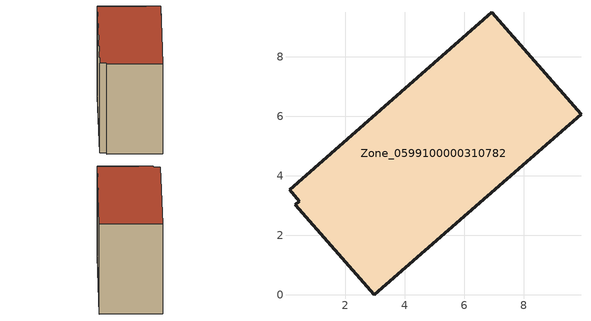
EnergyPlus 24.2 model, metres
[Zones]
Zone_0599100000310782
 floor ground (C_G): 0.13,3.53 6.94,9.51 9.93,6.08 2.98,0 0.33,3.04 0.46,3.15 z0
 wall outside (C_F): 9.93,6.08 6.94,9.51 0.13,3.53 0.46,3.15 0.33,3.04 2.98,0 9.93,6.08 z0:7.19
 roof outside (C_R): 6.94,9.51 0.13,3.53 0.46,3.15 0.33,3.04 2.98,0 9.93,6.08 z7.19
[BUILDING]
Pand.0599100000310782: North Axis=0; Terrain=City; Loads Convergence Tolerance Value=0.04; Temperature Convergence Tolerance Value=0.4; Solar Distribution=FullExterior; Maximum Number of Warmup Days=25; Minimum Number of Warmup Days=1
[Site:Location]
Rotterdam.The.Hague.AP_ZH_NLD Design_Conditions: Latitude=51.96; Longitude=4.45; Time Zone=1; Elevation=-4.5
[SITE:GROUNDTEMPERATURE:BUILDINGSURFACE]
18, 18, 18, 18, 18, 18, 18, 18, 18, 18, 18, 18
[MATERIAL] Thermal Absorptance=0.9; Solar Absorptance=0.7; Visible Absorptance=0.7
Name | Roughness | Thickness | Conductivity | Density | Specific Heat
G.TI.1946 | MediumSmooth | 0.15 | 1 | 540 | 1210
F.TI.1946 | Rough | 0.3 | 0.857143 | 1920 | 840
R.TI.1946 | MediumRough | 0.2 | 0.1 | 1500 | 1000
[CONSTRUCTION]
C_G: G.TI.1946
C_F: F.TI.1946
C_R: R.TI.1946
[ZONE]
Zone_0599100000310782: Type=1; Multiplier=1; Ceiling Height=Autocalculate; Volume=Autocalculate; Floor Area=autocalculate; Part of Total Floor Area=Yes
[ZONEINFILTRATION:DESIGNFLOWRATE]
Infil_Zone_0599100000310782: Zone or ZoneList or Space or SpaceList=Zone_0599100000310782; Schedule=AlwaysOn; Design Flow Rate Calculation Method=Flow/Area; Flow Rate per Floor Area=0.003; Constant Term Coefficient=1; Temperature Term Coefficient=0; Velocity Term Coefficient=0; Velocity Squared Term Coefficient=0
[HVACTEMPLATE:ZONE:IDEALLOADSAIRSYSTEM]
Zone_0599100000310782: Maximum Heating Supply Air Temperature=50; Minimum Cooling Supply Air Temperature=13; Maximum Heating Supply Air Humidity Ratio=0.0156; Minimum Cooling Supply Air Humidity Ratio=0.0077; Heating Limit=NoLimit; Cooling Limit=NoLimit; Dehumidification Control Type=ConstantSensibleHeatRatio; Cooling Sensible Heat Ratio=0.7; Dehumidification Setpoint=60; Humidification Control Type=None; Humidification Setpoint=30; Outdoor Air Method=None; Outdoor Air Flow Rate per Person=0.00944; Outdoor Air Flow Rate per Zone Floor Area=0; Outdoor Air Flow Rate per Zone=0; Demand Controlled Ventilation Type=None; Outdoor Air Economizer Type=NoEconomizer; Heat Recovery Type=None; Sensible Heat Recovery Effectiveness=0.7; Latent Heat Recovery Effectiveness=0.65
[ZONECONTROL:THERMOSTAT]
ThermostatControl_Zone_0599100000310782: Zone or ZoneList=Zone_0599100000310782; Control Type Schedule=DualSetpointControlType; Control 1=Thermostat_Zone_0599100000310782; Temperature Difference Between Cutout And Setpoint=0
[THERMOSTATSETPOINT:DUALSETPOINT]
Thermostat_Zone_0599100000310782: Heating Setpoint Temperature Schedule=HeatingSetpoint_Zone_0599100000310782; Cooling Setpoint Temperature Schedule=CoolingSetpoint_Zone_0599100000310782
[SCHEDULE:COMPACT]
HeatingSetpoint_Zone_0599100000310782: Through: 12/31, For: AllDays, Until: 24:00, 21
CoolingSetpoint_Zone_0599100000310782: Through: 12/31, For: AllDays, Until: 24:00, 24
DualSetpointControlType: Through: 12/31, For: AllDays, Until: 24:00, 4
AlwaysOn: Through: 12/31, For: AllDays, Until: 24:00, 1
